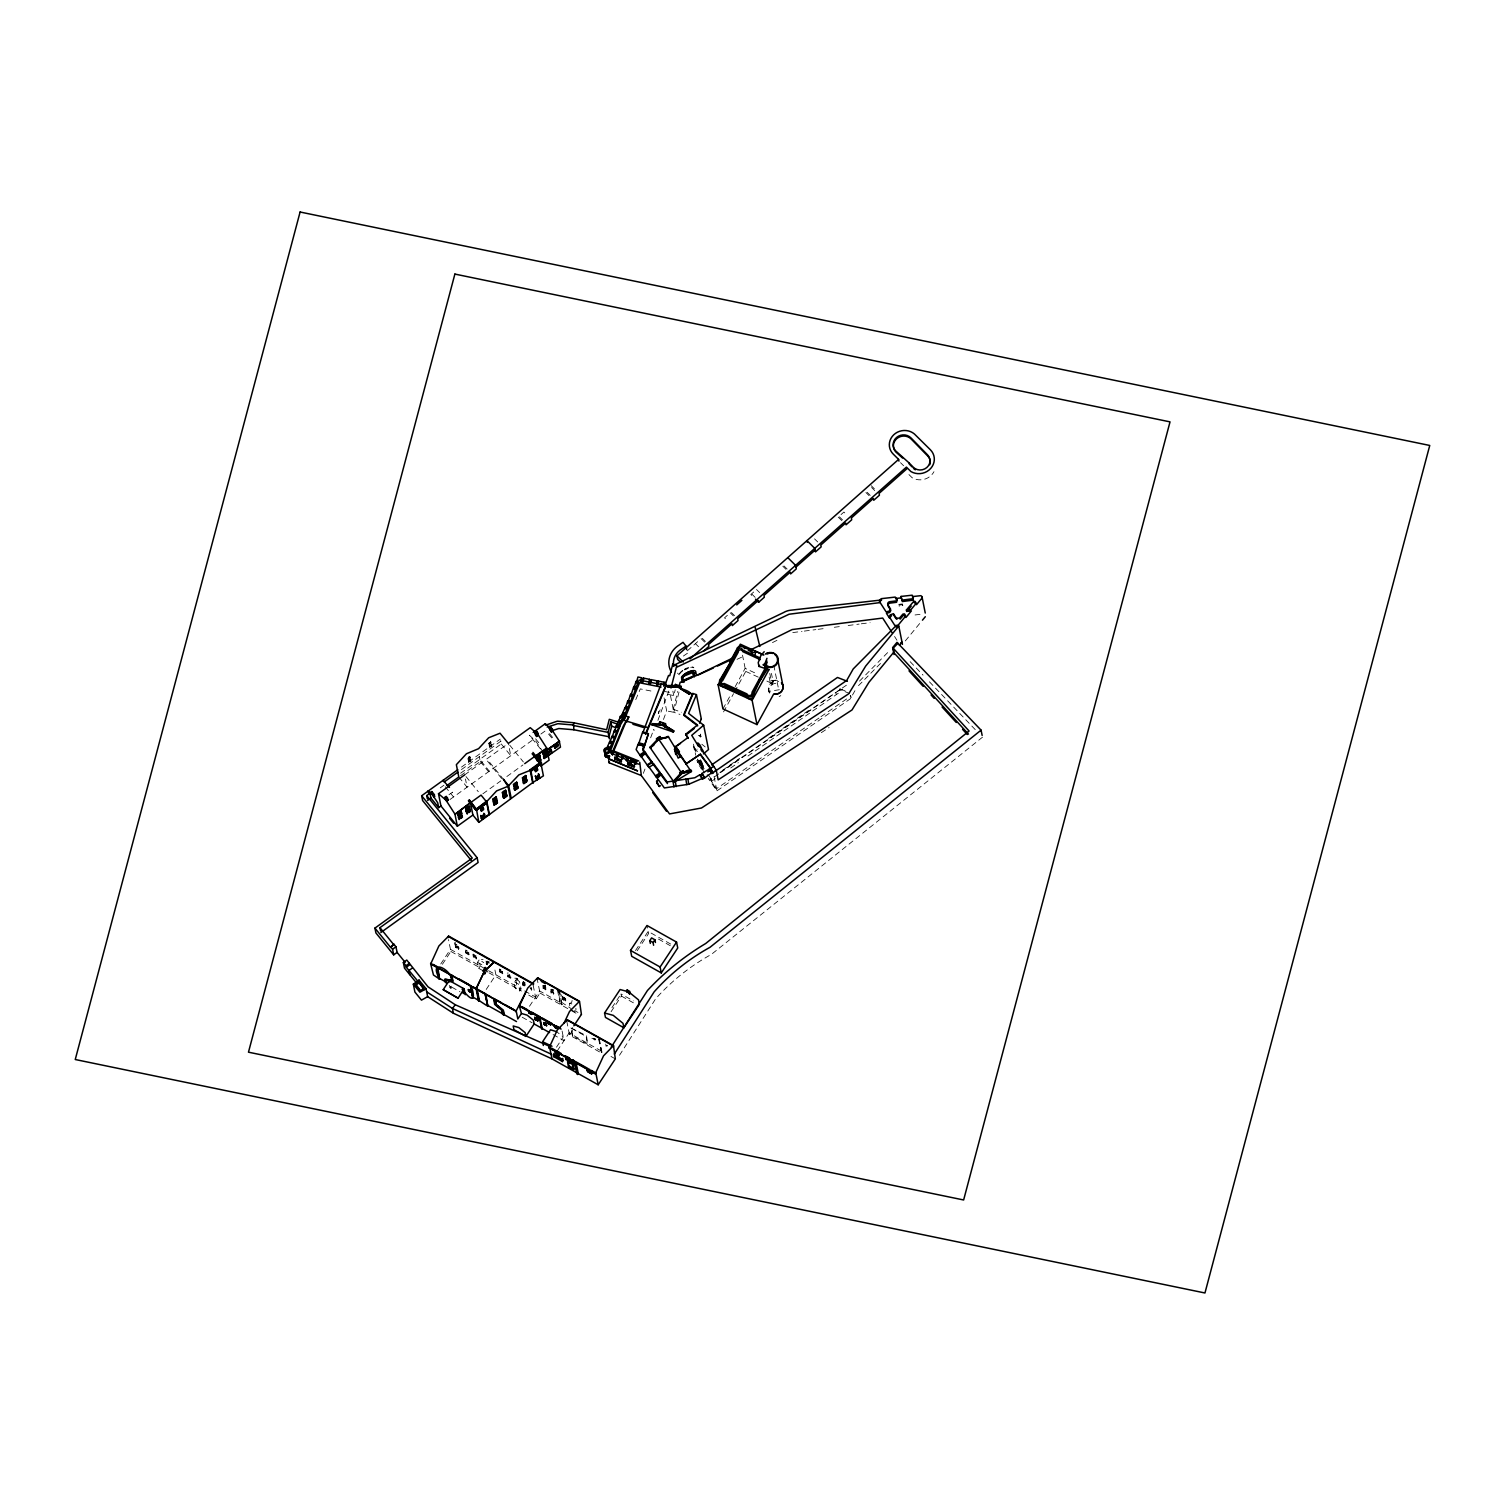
<?xml version="1.0" encoding="UTF-8"?>
<svg xmlns="http://www.w3.org/2000/svg" width="1505" height="1505" viewBox="0 0 1505 1505"><rect width="100%" height="100%" fill="white"/><g stroke="black" fill="none" stroke-linecap="round" stroke-linejoin="round"><path stroke-width="0.75" stroke-dasharray="5 3.75" d="M519.357 981.599C515.03 976.143 512.377 985.267 515.801 988.71L519.733 990.911L521.05 988.917L519.582 981.918M515.782 979.962L517.118 986.716L515.801 988.71M571.731 1002.706L569.379 1003.346L569.849 1006.111M667.881 694.388L673.732 695.555L675.237 689.76M673.224 709.363L677.814 691.341M679 692.112L673.807 712.298L679.978 714.423M658.268 713.37L660.206 709.777M650.63 737.807L653.791 729.361L654.054 730.659M657.911 720.331L669.687 688.782M643.35 773.344L644.968 769.036M663.46 719.503L666.677 710.887L663.141 693.203M635.768 699.656L640.302 688.895L654.092 691.642M722.946 708.968L730.715 694.708M735.174 686.675L745.144 668.352L757.824 674.259M723.548 711.903L733.537 693.673M734.647 691.66L745.765 671.399L742.511 655.183M770.428 683.515L771.952 684.211L773.156 682.028L771.425 673.393M854.953 690.701L850.344 698.809L716.926 790.859L708.215 778.405M619.496 1055.287L655.559 998.925A206.448 191.812 -11.3 0 1 711.432 954.358L982.483 737.205M440.758 963.99L450.465 949.316L484.949 968.674M454.886 943.861L455.074 942.412L455.037 944.632L456.579 944.801M455.037 944.632L456.88 944.895M442.395 964.291L450.879 951.442L448.509 939.59M457.294 947.717L455.432 947.435L455.469 945.159L458.668 949.241L458.686 946.965L457.2 946.137L457.181 948.413M455.432 947.435L455.469 945.159M456.956 945.987L456.918 948.263M458.686 946.965L458.668 949.241M466.776 951.216L465.854 949.937M465.929 953.323C463.86 947.473 469.729 959.381 468.826 952.665C465.647 950.219 468.563 956.898 467.509 951.913M466.907 952.345L467.246 954.057M468.826 952.665L468.808 954.923M468.638 954.114L465.591 951.611M450.428 986.415L449.675 987.543L451.011 988.296L451.349 985.023M474.169 955.374L473.134 954.02M473.003 955.769L476.408 957.688L476.201 959.061L473.003 955.769L476.238 956.804M473.529 956.014L476.577 958.497M473.341 957.443L473.379 955.205M474.922 956.07L475.053 957.65M474.432 955.506L475.994 955.637M483.425 970.951L478.703 968.317L477.499 962.278L479.38 959.814L483.745 962.636M481.393 959.419L483.086 959.607M478.703 968.317L480.227 966.022L479.023 959.983M487.62 961.469L487.394 962.786L486.472 961.507M486.491 962.56C487.526 967.583 484.629 960.773 487.883 963.351M487.526 962.184L488.824 962.899M500.507 970.142L499.66 968.9M486.19 989.481L495.898 974.807L494.336 967.019M499.886 972.362C499.34 969.916 500.582 968.881 501.297 973.152L502.858 973.265L502.52 971.553L500.958 971.44M499.716 971.572L500.883 972.211M501.146 972.362L502.331 973.039M501.297 973.152L501.334 970.894M502.52 971.553L502.501 973.829M502.313 972.907L499.528 970.65M507.674 975.221L509.236 975.315L509.574 977.046L508.013 976.933L507.674 975.221L510.853 977.046M507.862 976.143L509.047 976.801M509.254 974.281L510.063 975.503M508.013 976.933L508.05 974.657M509.236 975.315L509.217 977.592M509.311 976.952L510.477 977.61M509.461 977.742L509.48 975.466L509.461 977.742C512.471 979.83 509.537 973.49 510.628 978.401M514.785 978.156L516.422 978.306M517.607 979.736L516.704 978.476M524.323 985.305L522.837 985.229L522.856 982.972L525.358 986.64M523.514 982.37L524.982 982.426L523.477 982.219L524.775 983.743L524.436 982.069M525.132 983.198C521.163 979.906 523.176 984.533 523.571 981.636M523.665 983.122L523.872 981.806M522.837 985.229L522.856 982.972M523.985 983.593L523.966 985.869M523.796 985.079L523.025 983.762L525.17 985.719M531.303 989.293L530.55 987.976M531.453 990.083L531.491 987.807L531.453 990.083L530.569 988.108M529.497 1006.281L539.599 990.93L559.916 1002.33L560.462 1001.521L571.148 1008.632M543.192 988.54L543.343 986.076L543.192 988.54L545.958 988.352L544.359 988.39M528.725 995.106L535.968 999.17L540.013 993.055L537.229 979.115M542.609 985.643L545.769 987.431L545.619 989.895L544.377 986.64L544.735 988.371L543.681 987.788M545.619 989.895L545.374 985.455L545.036 986.998M544.039 988.202L544.697 986.828M544.547 989.293L546.108 989.142M545.769 987.431L544.208 987.581M551.112 993.018L551.282 990.516L551.112 993.018L553.991 993.563L551.056 989.349L551.582 990.666M553.257 989.895L552.222 989.312L551.865 990.836L551.545 989.161M553.238 989.763L550.548 990.102M553.483 994.353L553.652 991.851M562.456 999.395L562.644 996.893L562.456 999.395L565.842 1000.204L565.504 998.492L561.873 996.498L562.249 994.974L562.908 996.423M540.013 993.055L560.349 1004.456L558.11 989.688M565.334 1000.994L565.504 998.492M565.146 1000.091L562.795 997.702L562.306 998.586L565.692 999.414M567.724 1008.595L561.948 1005.359L559.691 990.591M572.107 1000.468L571.768 1001.991M556.493 1047.179L563.265 1036.945L556.549 1031.64M570.903 1027.953L586.536 1035.722L587.627 1044.338L572.483 1035.835L570.903 1027.953L586.066 1036.437L587.627 1044.338M557.245 1050.923L572.69 1027.576M598.915 1038.676L601.868 1053.218L569.548 1035.101L574.308 1027.915M572.483 1035.835L571.392 1027.219M635.505 950.577L648.166 931.426L671.832 944.689M637.198 950.784L648.599 933.552L647 925.5M611.933 1007.654L619.703 995.915M611.068 1011.736L621.414 996.084L620.982 993.958L633.266 1000.844M591.898 1038.262L593.516 1038.619M595.077 1038.826L594.983 1039.993L593.835 1038.807M595.058 1038.676L593.384 1038.281M605.838 1044.056L605.725 1045.223M601.454 1051.092L569.135 1032.976M605.913 1046.126L607.606 1045.843M905.314 640.904L921.022 621.885M700.634 734.083L700.728 736.942L700.634 734.083L698.64 732.521M477.499 962.278L482.221 964.931M859.524 681.107L889.869 650.348M858.508 685.659L880.877 663.065M687.334 650.8L698.264 641.13M727.385 615.319L724.545 617.84L727.668 620.925M753.666 592.029L750.826 594.531L753.949 597.636M841.05 514.578L843.891 512.057L847.033 515.143M702.101 769.638L697.191 762.64L700.596 759.743M468.713 756.977L469.598 756.338L470.256 758.238L468.619 757.824L468.3 759.649L469.09 757.429M490.686 741.927L488.88 744.11L490.103 743.94L490.555 741.25L488.749 743.451M468.883 757.768L469.974 756.789M467.942 759.197L470.106 757.466M490.555 741.25L491.213 743.15L489.614 742.83M468.224 760.683L470.181 759.273L470.839 761.191C468.337 765.311 467.848 758.125 468.883 762.602M491.138 744.185L491.796 746.104L490.987 746.687L491.138 744.185L489.84 747.515L489.181 745.596L491.646 745.314M468.601 761.135L470.557 759.724M490.385 745.427L489.181 745.596M468.394 761.474L470.331 759.95L468.732 761.812M490.48 745.577L491.665 745.445M461.489 767.08L500.262 739.143M461.433 769.582L501.522 740.705M440.269 787.868L443.975 785.196M460.605 773.231L501.24 743.959L500.601 740.761M460.605 775.696L480.283 761.511L479.324 756.695M464.631 774.887L484.328 760.702M486.849 758.896L506.545 744.712M448.979 794.715L452.572 792.138L453.532 796.954L445.235 786.739M449.939 799.55L533.372 739.463M540.897 734.045L546.56 729.981M482.842 793.812L500.751 780.926M506.846 776.524L522.95 764.935M683.383 656.048L687.428 653.245M722.438 770.391L739.689 758.294M768.509 738.372L810.725 708.949M718.75 773.871L710.247 779.778L711.113 779.251M720.669 772.535L835.877 692.507L836.291 694.633M837.232 691.566L839.941 689.685L849.817 693.542M714.047 776.505L716.926 790.859L711.508 781.34L715.345 778.668M730.696 768.002L738.372 762.659M747.985 755.999L840.354 691.811L839.752 688.782L845.678 691.096L839.771 688.876M719.86 772.498L847.484 684.455M818.983 718.017L716.493 788.714L707.105 774.906M820.921 716.681L847.992 698.019M821.316 732.672L829.086 727.517M693.617 746.179L696.759 752.876L694.238 749.264L693.617 746.179L694.689 745.521M694.238 749.264L695.291 748.587L697.812 752.199L697.21 749.133M699.806 760.89L700.879 760.213L703.004 764.484L701.932 765.161L700.164 762.602L699.806 760.89L701.932 765.161M700.164 762.602L701.217 761.944M701.386 763.091A9.293 1.298 58 0 0 699.524 762.678L699.693 764.295L699.374 762.772A9.293 1.298 58 0 1 702.666 764.916A10.892 1.524 58 0 1 704.039 767.268M704.208 772.93L700.201 764.634L701.669 763.957L704.246 767.644M700.935 768.246L702.12 767.494L701.405 763.882M514.484 981.787L518.266 983.913L519.733 990.911M569.379 1003.346L571.844 1003.948M772.611 681.05L772.742 680.862A7.469 6.923 -11.3 0 1 778.442 680.674A7.469 6.923 -11.3 0 0 772.761 680.956L768.378 679.018M772.46 642.579L778.555 639.569M736.999 659.341L743.338 656.406M700.201 764.634L703.493 769.337M779.402 689.723L768.886 691.378L768.453 689.234M792.778 632.57L802.014 631.385M804.328 631.084L815.861 629.617M818.156 629.316L825.079 628.432M834.316 627.265L841.239 626.381M848.162 625.497L859.129 624.086M861.33 623.804L870.116 622.675M898.73 604.37L902.417 603.957L902.774 605.687L899.087 606.101M898.993 605.123L902.661 604.709L902.774 605.687M915.04 614.962L922.001 614.172M664.495 691.435L669.857 692.488L673.807 712.298L666.677 710.887M673.205 709.269L681.464 712.185M745.765 671.399L758.426 677.212M766.873 681.088L773.194 683.985L772.592 680.956M570.564 1009.516L576.039 1012.564L575.888 1008.275M658.456 939.082L670.289 945.704M621.414 996.084L635.731 1004.136M545.525 986.245L543.531 985.455M552.373 990.083L553.407 990.666M543.775 985.493L544.885 986.208M542.854 986.828L543.888 987.393M550.774 991.306L553.125 992.642M562.118 997.683L564.996 999.282M551.639 992.247L553.991 993.563M562.983 998.605L565.842 1000.204M508.239 973.001L507.26 973.114M485.927 961.149L487.225 961.883M487.507 962.034L488.786 962.767L489.012 961.45L487.357 961.281L487.695 962.955L487.902 961.62M516.159 978.118L517.419 978.814M574.571 1010.551L577.995 1012.47M467.133 950.652L465.478 950.502M474.527 954.81L472.777 954.584M489.351 963.106L486.096 962.052M500.864 969.577L499.303 969.465M517.965 979.172L516.347 979.021M560.895 1003.647L562.475 1004.531M525.377 984.383L524.229 983.743L524.21 986.001M571.58 1010.758L576.716 1013.636M455.093 945.723L458.875 947.887M486.115 963.125L487.507 963.896M522.498 983.517L525 984.928M530.023 987.75L531.66 988.729M455.263 946.532L459.025 948.696M465.76 952.42L469.165 954.377M486.284 963.934L487.695 964.799M499.698 971.44L502.858 973.265M507.843 976.011L511.004 977.836M530.174 988.54L531.829 989.519M488.598 970.706L521.05 988.917M524.681 990.948L535.554 997.044M450.879 951.442L480.641 968.148M489.012 972.851L521.482 991.042M595.227 1039.598L593.572 1039.203M606.176 1045.73L607.286 1045.674M615.319 1058.88L609.751 1055.758L610.202 1057.996M522.197 1017.23L532.168 1022.817M553.087 1034.556L564.036 1040.745L561.666 1028.931M449.261 985.418L451.011 988.296M451.782 987.148L459.966 991.757M701.123 736.509L698.715 735.381L700.728 736.942M701.819 744.204L705.187 746.932M900.517 462.675L903.64 465.76M908.945 474.564L912.143 477.725A15.125 14.053 -11.3 0 0 933.965 471.705M871.245 485.682L874.367 488.786M871.602 487.488L874.725 490.592M867.125 492.267L870.247 495.352M865.921 492.53L869.043 495.634M839.414 516.817L842.537 519.921M838.21 517.099L842.913 521.727M814.544 538.865L817.685 541.951M783.992 565.936L787.134 569.022M782.807 566.2L785.93 569.304M756.507 589.509L759.649 592.594M752.03 594.268L755.153 597.372M731.43 612.535L734.553 615.62M730.226 612.798L733.349 615.884M702.308 638.346L705.431 641.45M701.104 638.609L707.35 644.798M695.423 643.651L698.546 646.736M910.168 661.692L923.035 675.105M929.45 681.821L976.068 730.489M549.513 733.631L553.633 738.692M548.573 734.064L552.692 739.124M535.611 738.842L539.787 743.997M540.483 748.926L529.346 735.193L535.761 741.062L543.267 752.35M509.687 745.107L523.364 761.963M501.24 743.959L510.778 755.736L508.333 743.432M489.577 742.718L490.103 743.94M490.987 746.687L490.16 745.671L489.708 746.856M490.686 746.913L490.028 744.994M489.595 762.264L503.272 779.101M487.488 761.097L502.538 779.628M481.017 760.984L489.313 771.181M480.283 761.511L488.579 771.726M470.256 758.238L469.598 756.338M469.24 758.219L468.488 757.147L469.127 759.047M470.839 761.191L470.181 759.273M469.692 760.345L469.842 761.116M469.259 760.721L469.993 761.812M466.004 776.561L478.308 791.724M458.799 776.975L467.096 787.19L465.459 778.988M697.436 759.066L704.19 768.773M697.624 759.969L703.004 767.663M707.971 774.379L711 778.706L710.68 781.904M699.825 764.201L702.12 767.494M696.759 760.495L703.437 769.789M894.553 636.465L896.961 640.265M850.231 695.667L851.059 697.568L850.626 695.442M773.796 665.21L778.16 687.07M769.789 673.412L771.952 684.211M769.13 677.043L770.861 685.659M710.887 778.311L711.508 781.34M693.504 744.147L695.705 755.19M672.867 691.152L673.732 695.555M658.381 711.395L658.795 713.52M599.31 1038.902L602.113 1052.86M598.67 1039.033L601.473 1052.992M594.644 1038.318L594.983 1039.993M561.553 994.805L561.873 996.498M566.764 1021.124L569.548 1035.101M559.145 991.4L561.948 1005.359M557.565 990.516L560.349 1004.456M552.58 989.744L552.918 991.419M488.956 743.113L489.257 744.561M533.203 985.361L535.968 999.17M468.017 758.2L468.3 759.649M487.074 961.112L487.394 962.786M475.862 957.368L476.201 959.061M679.395 674.842A17.082 15.859 -11.3 0 1 677.495 673.092M679.545 673.506A8.165 2.916 -27.8 0 1 682.687 670.365M684.248 669.368A8.165 2.916 -27.8 0 1 693.655 667.468L693.843 667.844A8.165 2.916 -27.8 0 0 684.436 669.725M684.737 669.951A6.133 2.182 -27.8 0 1 688.331 668.408M679.733 673.883A8.165 2.916 -27.8 0 1 682.875 670.741M702.064 763.9A9.293 1.298 58 0 1 702.797 764.841M769.958 692.507A7.469 6.923 -11.3 0 1 769.883 684.06L772.93 681.765A7.469 6.923 -11.3 0 1 778.631 681.577M780.813 695.592A7.469 6.923 -11.3 0 1 779.139 696.552M769.394 693.109A7.469 6.923 -11.3 0 1 770.315 686.186L773.344 683.891A7.469 6.923 -11.3 0 1 779.044 683.703M543.512 986.866L544.076 988.315L543.512 986.866M563.942 997.627L563.773 1000.129L563.942 997.627M564.187 997.759L564.018 1000.261L564.187 997.759"/><path stroke-width="1.5" d="M657.61 780.286L656.895 783.164L659.322 786.475L660.432 785.742M476.389 810.047L469.334 799.983L468.544 800.848M607.324 752.444L607.268 753.76L606.778 752.519M758.708 682.536L758.783 680.335L760.477 679.282M481.544 816.5L484.497 814.167L485.137 817.121L484.309 816.105L481.28 818.287L482.108 819.303L489.332 814.111M535.329 775.922L536.834 780.042L539.881 777.859L538.376 774.078M532.093 753.704L539.919 763.355L530.193 770.353L518.83 774.906L507.994 786.344L496.612 790.896L486.51 801.808L476.389 809.107L486.397 801.243L487.244 802.466L476.031 810.311L487.263 802.729L476.031 810.311L468.601 801.168M476.577 810.104L470.444 802.729L454.962 814.205L457.37 826.226L472.909 815.033L470.444 802.729L455.112 814.374L445.95 800.114L438.501 793.718L464.631 774.887M532.958 752.425L541.499 763.11L531.002 771.331L530.08 769.77L539.806 762.772M618.706 724.545L610.823 721.817L611.688 726.181L608.979 736.754L573.875 729.756L573.499 722.72L557.32 721.177L545.581 725.147L545.299 723.698L533.165 732.446M609.393 738.88L608.095 732.389L610.823 721.817M663.705 686.186L664.138 682.235L658.438 681.107L658.005 685.038L656.688 684.775L657.121 680.843L651.063 679.639L650.63 683.571L649.182 683.289L649.614 679.338L643.5 678.115L643.068 682.066L641.186 681.69L641.619 677.758L637.932 677.005L636.483 682.311M641.186 681.69L641.619 677.758M649.182 683.289L649.614 679.338M656.688 684.775L657.121 680.843M663.442 684.907L664.138 682.235M664.664 685.151L665.342 682.48L665.605 683.74L664.382 683.515M671.004 688.011L676.761 665.586L672.754 664.157L669.781 675.745L668.521 675.5L664.89 685.227M678.981 686.938L680.11 682.367L696.458 675.406L695.63 671.211A8.165 2.916 -27.8 0 0 688.763 671.832A8.165 2.916 -27.8 0 0 681.52 677.269L682.198 682.348M694.764 673.205L693.861 675.858L683.025 680.429L683.458 681.276L692.432 677.118M638.101 744.26L643.82 745.991L638.101 744.26L636.126 749.546L641.186 757.015L645.739 753.121L653.622 764.333L648.881 767.475L641.036 756.206M638.27 745.069L642.691 731.957L648.429 733.706L643.011 750.638L667.486 783.597M666.169 684.568L645.589 733.612L642.861 732.784L661.222 683.571L666.339 685.377L645.758 734.421M968.467 734.12L893.613 652.418L868.931 682.311L851.999 709.965L701.499 807.997L669.556 813.923L641.318 775.527L639.757 762.301M643.82 745.991L642.691 749.02L645.739 753.121M643.99 746.8L648.429 733.706M766.948 658.325L764.277 665.417L766.816 660.77M605.066 749.452L605.255 749.189A2.126 1.975 -11.3 0 1 608.678 749.659A2.126 1.975 -11.3 0 1 606.966 752.5A2.126 1.975 -11.3 0 1 604.728 750.092L604.54 748.869A2.935 2.728 -11.3 0 1 606.496 747.816C610.315 745.389 608.377 751.409 612.272 751.503L612.535 754.795L613.005 750.694L623.578 725.466L628.827 716.944L625.779 716.135L620.662 724.451L610.127 751.785M610.202 747.421L612.027 743L609.469 742.116L607.606 746.536C606.402 748.719 611.482 750.468 610.202 747.421L607.606 746.536M609.469 742.116L612.253 744.128L616.617 731.882L614.153 731.016L611.895 738.033L611.67 736.904L614.774 737.996M616.617 731.882L616.843 732.991L618.706 726.783L618.931 727.912L616.279 725.956L618.931 727.912M619.27 727.084L620.662 722.061L618.273 721.234L616.504 727.084M621.038 721.158L622.713 717.095L620.361 716.286L618.499 722.362L620.888 723.19L621.038 721.158L618.649 720.349M620.361 716.286L620.681 717.885L622.412 713.784L624.726 714.593L623.032 718.694L622.713 717.095M625.271 713.295L627.284 708.441L625.008 707.651L622.957 712.505L622.675 715.063L624.989 715.853L625.271 713.295L622.957 712.505M625.008 707.651L627.529 709.702L629.805 702.327L630.068 703.606L627.566 701.556L630.482 702.609L630.068 703.606M630.482 702.609L632.552 695.705L632.815 696.966L630.369 694.934L633.21 695.987L632.815 696.966M633.21 695.987L635.75 688.011L633.605 687.258L630.614 696.213M636.182 686.976L638.007 682.555L635.9 681.84L633.85 688.538L635.994 689.271L636.182 686.976L634.038 686.242M638.007 682.555L638.252 683.834L639.042 680.053L640.942 680.429M624.312 719.672L639.587 682.781L661.09 687.07M613.306 752.03L626.306 721.045M626.569 722.344L628.827 716.944M651.947 724.733L652.399 723.66L660.074 723.961L659.641 725.034L651.947 724.733L673.412 732.088L661.974 725.071L659.641 725.034L659.077 723.51L659.83 721.723L665.492 723.66L665.774 725.034L662.727 723.303M652.116 724.864L652.399 723.66M668.07 686.882L668.201 685.584L667.411 686.637C676.385 688.5 680.617 684.775 668.201 685.584L668.07 686.882L677.927 687.089L689.139 694.125L690.55 693.391C688.669 690.099 678.642 688.613 681.314 687.653M675.576 687.051L675.406 684.418L681.088 686.374L681.05 687.691M659.378 724.94L659.811 723.867M675.237 686.92L675.707 685.734M677.927 687.089L678.379 686.017M665.022 726.877C666.282 721.666 664.42 729.624 664.74 725.448L665.492 723.66M680.937 688.895L681.088 686.374M673.205 732.126L673.864 731.016L665.097 725.692L673.864 731.016M689.139 694.125L689.854 693.015L692.864 694.181L683.966 715.402L697.68 725.843M701.311 719.014L696.439 694.652L692.714 693.372L683.816 714.574L697.511 725.034L685.64 734.233L688.236 738.315L685.64 734.233M696.439 694.652L688.594 713.37L703.663 725.203L708.535 749.546L703.418 753.892M699.562 723.171L701.292 718.939M609.694 743.244L611.67 736.904M614.153 731.016L614.379 732.145L616.279 725.956M625.252 708.911L627.566 701.556M627.83 702.835L630.369 694.934M773.325 652.982L773.006 653.49A7.469 6.923 -11.3 0 0 767.324 653.678L767.155 653.772M476.445 988.183L484.328 971.515L475.994 988.879L476.728 989.594M483.03 970.706L484.761 973.791L485.438 972.324L483.03 970.706L485.174 967.47L487.112 971.722M563.905 1023.4L569.511 1011.529L579.5 1001.277L537.68 977.817L527.691 988.07L519.394 1006.149L559.22 1028.498M611.651 754.438L612.272 751.503M635.825 761.793L636.784 762.17L636.559 761.041L635.656 764.427L634.696 764.032L635.599 760.665L632.326 759.367L630.633 762.339L631.442 759.028L628.018 757.692L627.19 760.909L626.306 760.533L627.077 757.316L623.427 755.886L621.885 758.689L622.656 755.585L618.329 753.873L617.596 756.902L616.711 756.545L617.389 753.516L613.212 751.879L612.535 754.795M616.711 756.545L617.389 753.516M626.306 760.533L627.077 757.316M630.633 762.339L631.442 759.028M613.005 750.694L638.703 760.984M608.66 758.821L637.462 770.823L608.66 758.821L606.966 756.225M621.245 759.235L621.151 761.906L615.018 759.348L615.112 756.676M617.596 756.902L618.329 753.873M621.885 758.689L622.656 755.585M622.656 759.009L623.427 755.886M627.19 760.909L628.018 757.692M627.942 764.728L627.585 762.96L630.633 763.863L633.831 765.556L634.188 767.324L627.942 764.728L628.036 762.057L631.084 762.96M631.46 762.678L632.326 759.367M634.696 764.032L635.599 760.665M547.312 752.519L551.263 749.678L551.865 752.632L547.914 755.491L546.729 754.024M781.528 682.856A7.469 6.923 -11.3 0 1 774.736 694.2L773.739 693.899L756.977 724.582L722.927 708.874L718.111 684.719L740.328 644.196L762.903 654.562M725.466 672.396L728.646 666.602L730.377 665.906M753.591 691.849A4.139 3.838 -11.3 0 1 746.047 695.103L723.867 684.926A4.082 3.8 -11.3 0 1 720.857 678.322L736.904 651.514A4.101 3.819 -11.3 0 1 737.093 650.762M751.428 652.756L751.503 650.16L743.884 647.639A4.101 3.819 -11.3 0 0 736.547 649.709L729.68 662.238L730.019 664.1M751.503 650.16L751.804 653.49L755.566 651.289L763.825 655.089M755.19 654.468L755.566 651.289M756.977 724.582L752.124 700.333L768.905 669.725L758.971 666.414L759.536 665.361M765.462 669.386L764.709 665.624L766.76 661.861M766.892 662.482C766.064 668.577 764.333 662.689 763.016 664.834L764.709 665.624M765.104 665.944L766.327 668.69L768.905 669.725M759.875 657.836L742.266 649.765A2.201 2.051 -11.3 0 0 739.858 648.015A2.201 2.051 -11.3 0 0 737.902 650.329L722.212 678.943A2.671 2.483 -11.3 0 0 720.763 682.235A2.671 2.483 -11.3 0 0 724.225 683.496L746.95 693.918A2.671 2.483 -11.3 0 0 750.299 695.461A2.671 2.483 -11.3 0 0 752.03 692.281L765.97 666.884L767.004 667.411L752.387 694.087A2.671 2.483 -11.3 0 1 752.5 694.727M611.199 1047.179L647.451 990.516A259.123 240.744 -11.3 0 1 705.732 943.485L969.088 731.016L892.653 647.602L896.999 642.353L981.072 730.151L982.144 735.437M614.303 1054.121L654.148 991.851A206.448 191.812 -11.3 0 1 710.021 947.285L981.072 730.151M519.394 1006.149L521.445 1013.486L517.814 1018.979L516.215 1011.021L430.675 963.99L438.877 945.987L448.603 936.091L533.692 983.819L533.09 984.759M430.675 963.99L433.478 974.995L439.611 979.153L438.011 968.881M448.114 937.634L448.603 936.091M438.99 978.814L436.996 966.586L433.083 964.404M439.611 979.153C427.288 956.484 453.551 970.631 451.556 981.034L444.765 979.529L446.308 982.916L446.082 979.548L452.967 981.091L452.121 976.933M445.329 982.37L445.104 979.003L451.914 980.508L451.067 976.331M446.308 982.916L445.725 980.075L452.61 981.617L451.707 974.845M464.104 988.86L458.103 998.172L443.223 989.669L449.261 980.545L464.104 988.86L465.271 994.73M450.635 981.486L448.584 982.031M462.882 993.074L464.838 992.604C483.688 1014.257 463.991 963.934 473.097 997.947M472.532 997.627L470.538 985.399M468.657 991.042C468.074 986.659 468.582 993.451 470.82 991.908M469.24 990.027L470.651 992.171M470.519 990.384L468.356 989.519M470.651 991.099L468.488 990.234L470.689 991.193M486.416 968.167L484.271 971.402L484.761 973.791M485.024 993.526L487.789 1006.187L485.024 993.526L477.085 989.067L479.418 1000.769L473.454 997.42M489.84 996.235L484.666 994.053M487.018 1005.754L479.418 1000.769M487.789 1006.187L485.795 993.958M502.595 1014.502L501.767 1010.363L494.637 1004.399L493.903 998.511L494.976 1003.873L502.124 1009.836C501.56 1015.367 505.849 1017.06 503.291 1010.156L496.311 1004.437L495.277 999.282L495.973 1004.964L502.952 1010.683L503.855 1015.198M515.764 1011.717L525.922 991.833M537.229 979.115L537.68 977.817M528.913 1012.94L528.782 1010.833L528.913 1012.94C531.773 1015.329 528.895 1008.764 530.117 1013.617M530.381 1013.768L530.268 1011.661L530.381 1013.768C533.24 1016.138 530.362 1009.573 531.585 1014.445M531.434 1013.617L528.725 1012L531.622 1013.166M534.783 1017.361L536.194 1020.145L534.915 1019.431L534.783 1017.361L537.699 1020.992L537.567 1018.923L536.1 1018.546L537.699 1020.992M536.683 1015.254L536.815 1017.38L538.263 1017.004M534.745 1018.622L537.755 1019.844M536.645 1016.552L539.147 1017.944L538.075 1016.044L538.207 1018.151L539.524 1018.452M537.774 1015.875L537.925 1018.001M525.903 1036.399L525.17 1032.656L518.83 1027.576L513.205 1025.959L513.957 1029.702L525.903 1036.399L534.162 1023.946L549.551 1032.581M536.457 1020.296L536.326 1018.227M537.736 1019.732L534.726 1018.49M539.11 1017.813L539.731 1016.628L531.773 1012.169M557.565 990.516L558.11 989.688L537.774 978.288M559.145 991.4L559.691 990.591L579.594 1001.747L581.419 1014.445M546.39 1025.15C541.725 1020.39 546.07 1027.106 546.409 1023.889L545.318 1023.268L545.149 1025.168L543.644 1022.779L546.766 1025.62M544.001 1024.529L543.869 1022.459M545.149 1025.168L545.017 1023.099M545.318 1023.268L546.541 1025.959M542.364 1029.307L539.731 1016.628M547.463 1022.61L547.5 1021.331L547.632 1023.438L549.175 1023.852M548.855 1022.535C549.758 1027.2 550.905 1021.331 550.548 1025.074M550.341 1024.115L547.67 1022.158M550.585 1023.908L547.444 1022.497M543.361 1045.486L542.609 1041.742L550.51 1029.796L556.549 1031.64M554.066 1025.018L555.42 1027.802L554.254 1025.977M555.345 1026.184L557.076 1028.291M556.662 1027.67L556.718 1026.504L556.85 1028.611M591.822 1070.713L595.811 1072.933L595.246 1073.799L549.043 1047.875L557.358 1029.909L567.291 1019.713L613.494 1045.636L615.319 1058.88L598.181 1084.785L578.296 1073.629L575.926 1061.777L587.853 1068.475M549.043 1047.875L549.607 1047.028L551.978 1058.88L577.299 1073.084L577.751 1074.457L578.296 1073.629M566.764 1021.124L567.291 1019.713M562.795 1058.372L562.475 1061.589L553.671 1056.642L553.991 1053.425M557.283 1051.243L557.358 1054.704L555.571 1053.707L555.025 1050.96M573.875 1025.789L581.419 1014.389M557.527 1053.688L557.715 1051.487L557.772 1054.93L559.314 1055.795L559.239 1052.352M630.52 950.408L647 925.5L676.554 942.092L677.739 948L661.278 972.907L631.705 956.315L630.52 950.408L660.093 967L661.278 972.907M568.194 1059.783L566.219 1059.67L566.444 1057.676M567.592 1058.015L569.586 1061.552L569.511 1058.109L565.203 1055.776M569.323 1060.273L569.511 1058.109M650.311 943.409L649.765 940.7L651.609 937.916L654.901 939.778L655.446 942.487M572.502 1059.783L572.577 1063.245L571.185 1062.455L571.411 1060.479M574.383 1064.242L574.308 1060.799L572.916 1060.009L572.991 1063.471L574.383 1064.242L574.609 1062.285M573.537 1065.126L573.537 1069.999L568.645 1067.252L568.664 1062.38M604.577 1012.997L620.098 989.538L628.751 991.889L638.515 999.866L639.399 1004.287L623.879 1027.765L605.462 1017.418L604.577 1012.997L613.231 1015.348L622.995 1023.325L623.879 1027.765M572.991 1063.471L572.916 1060.009M653.603 945.272L653.076 942.544L654.901 939.778M574.139 1063L574.948 1061.232L577.751 1074.457M626.607 990.798L627.171 989.951L629.861 991.456L629.617 993.902L626.607 990.798L629.617 993.902M626.927 992.397L627.171 989.951M587.307 1070.394L587.74 1069.434M591.653 1073.949L591.597 1070.488L591.653 1073.949L589.904 1072.952L590.129 1070.996L589.302 1072.613L587.571 1071.654L587.797 1069.679M589.226 1069.171L589.302 1072.613M589.828 1069.509L589.904 1072.952M660.093 967L676.554 942.092M595.246 1073.799L603.543 1055.833L613.494 1045.636M550.435 1046.709L455.281 1004.757L452.422 1008.425L453.381 1013.241L551.978 1058.88M902.454 644.366L898.786 626.024L865.676 666.094L848.745 693.767L718.167 779.872L716.23 770.09L713.765 766.421L710.322 768.472L712.937 772.968L711.79 773.664L709.156 769.168L701.932 773.495L704.566 777.991L702.478 779.233L699.844 774.755L694.802 777.765L687.879 778.819L688.782 784.255L664.363 787.943L656.65 777.445L661.448 774.266L667.148 781.979L687.879 778.819M916.526 604.69L921.662 598.463A1.9 1.768 -11.3 0 0 920.684 595.679L912.444 596.601L913.347 600.119L902.323 601.548L901.307 597.861L895.531 598.501L897.243 599.705L896.566 602.282L890.038 603.129A2.333 2.163 -11.3 0 0 888.232 606.308L890.847 610.484L889.756 612.385L886.464 613.382L889.455 618.047L891.675 615.564M899.369 645.457L902.022 642.24A4.816 4.477 -11.3 0 1 900.855 642.786M922.452 620.173L925.312 616.711M650.423 748.041L658.795 739.331L668.521 736.999L658.287 738.598L649.934 747.327L650.837 747.985M656.707 740.121L656.425 738.692L659.924 736.547L660.131 739.068L668.521 736.999M668.032 736.265L674.71 747.232L680.505 743.414M680.298 773.946L673.582 782.149L680.806 774.68L679.639 772.742L682.969 770.729C682.442 776.034 685.622 768.698 691.171 770.372L691.247 771.614L673.995 782.092L649.934 747.327M691.171 770.372L681.445 772.705L673.092 781.434M906.405 609.995L913.911 601.172L915.134 601.417L916.244 603.279L911.089 609.506L906.405 609.995L906.687 611.406L911.372 610.936L905.916 617.52L904.787 615.319L903.245 615.451L900.084 619.157M906.687 611.406L911.183 606.12M764.201 651.721L760.872 655.54L758.219 662.633L758.971 666.414M691.679 771.106L679.903 774.003M605.969 752.876A2.653 2.464 -11.3 0 0 605.612 756.357A2.653 2.464 -11.3 0 0 609.337 756.601L609.788 755.999M897.921 643.312L893.18 648.166L894.139 652.982M485.701 970.085L493.659 962.165M609.318 756.074L608.208 756.187M680.787 662.482L677.645 659.397L676.949 655.841L898.598 459.401L893.255 454.115A14.937 13.884 -11.3 0 1 893.707 434.813A14.937 13.884 -11.3 0 1 914.363 433.948L930.335 449.732A15.125 14.053 -11.3 0 1 930.73 468.412A15.125 14.053 -11.3 0 1 910.92 471.554L906.424 467.114L690.043 658.889M736.735 604.897L741.89 600.345M795.938 567.084L815.127 550.077M906.763 468.864L879.071 493.414L879.428 495.22L873.747 500.262L873.37 498.456L851.36 517.965L851.717 519.789L846.036 524.812L845.678 523.006L820.808 545.055L821.166 546.861L815.484 551.902L814.769 548.347L806.962 540.615L807.301 542.364M703.23 651.383L708.911 646.341L708.554 644.535L731.994 623.747L732.371 625.572L738.052 620.53L737.695 618.724L758.294 600.457L758.652 602.263L764.333 597.222L763.976 595.416L790.257 572.126L790.614 573.932L796.295 568.89L795.599 565.353L787.773 557.621M703.663 725.203L691.736 735.324L698.282 745.953M604.145 749.49A2.935 2.728 -11.3 0 0 604.107 751.597L604.822 752.97L605.273 751.992M685.81 735.042L694.275 728.476M471.178 860.371L422.623 800.566L421.663 795.75L457.783 769.732M457.84 772.159L444.276 781.923L443.016 780.38L449.468 787.397M431.013 792.157L431.86 791.555L434.494 794.791L433.986 797.086L431.013 792.157L431.352 793.85L431.86 791.555M427.345 798.816L426.705 795.599L429.978 793.248L428.191 791.047L428.831 794.264M446.929 785.516L458.799 776.975L456.354 764.672L466.456 753.76L478.571 748.681L488.673 737.77L500.036 733.217L508.333 743.432L530.23 727.668L537.078 733.537L536.645 731.317L534.839 732.615L536.608 736.472L538.414 735.174L536.645 731.317M427.665 800.415L430.938 798.064L429.978 793.248M444.916 797.368L446.195 796.465L447.512 798.083L447.963 800.303L446.684 801.224L444.916 797.368L445.348 799.588L447.512 798.083M535.291 734.835L537.962 732.954M549.156 727.762L550.454 726.821L552.373 729.173L552.749 731.11L551.451 732.051L549.156 727.762L551.451 732.051M430.938 798.064L438.707 807.639L440.946 806.003L438.501 793.718M549.532 729.699L550.849 728.759L550.454 726.821M551.056 730.113L552.373 729.173M470.087 802.993L481.054 795.091L487.263 802.729M524.737 763.637L535.423 755.943L541.518 763.468M460.756 810.932L459.251 812.023L460.21 814.732L461.715 813.659L460.756 810.932L461.715 813.659M467.02 806.417L465.534 807.489L466.475 810.217L467.961 809.144L467.02 806.417L467.961 809.144M536.326 757.222L538.056 756.526L538.47 758.614L537.04 759.649L536.627 757.579L538.056 756.526M538.771 758.407L538.075 755.962L539.524 754.908L540.239 757.354L538.489 758.05L539.938 756.996L539.524 754.908M544.791 752.801L543.305 754.024L542.797 752.556L544.584 751.823L543.079 752.914L543.493 755.002L546.052 750.205L545.318 753.704L546.766 752.65L546.052 750.205M461.301 811.59L457.689 814.243L459.213 813.321L460.21 814.732M466.061 808.147L468.074 807.959M468.262 808.938L467.867 806.868L469.334 805.796L469.748 807.865L465.76 808.599L466.475 810.217M547.124 749.772L559.503 741.325L547.369 750.073M459.477 813.133L461.489 812.55L459.984 813.622M539.825 755.265L538.075 755.962M547.331 749.904L559.484 741.156M542.985 753.535L544.81 752.933M544.791 752.218L546.277 751.315M458.216 814.882L459.176 813.152M467.735 808.053L465.722 808.467M468.055 807.828L469.522 806.755L465.948 809.558M539.749 756.018L538.583 757.429L540.013 756.225M543.004 753.666L544.528 752.575M555.853 744.674L557.17 743.169L557.753 744.147L555.815 744.542M457.915 815.353L460.981 812.042M538.244 757.504L536.815 758.539L537.962 757.147L538.47 758.614M554.197 746.518L555.495 744.787M459.533 812.869L459.947 814.939L458.442 816.011L457.501 813.283M554.593 746.574L556.003 745.408M556.116 745.953L554.348 747.195L556.286 746.781M556.436 745.727L557.866 744.693L554.931 748.211L556.361 747.176L555.928 745.05M458.197 816.82L459.157 819.548L461.471 814.468M466.249 811.045L467.716 809.972L468.826 811.496L470.237 810.311L469.504 808.693L467.19 813.772L466.249 811.045L467.19 813.772M554.818 747.665L556.248 746.63M556.568 746.405L557.998 745.389L556.605 746.555L555.646 745.483L556.361 747.176M543.493 756.131L544.961 755.059L545.675 757.485C543.042 760.966 543.456 752.801 544.208 758.558M547.049 754.137L545.337 754.795L546.033 757.222L560.481 747.12L559.277 741.043L551.733 729.568L545.299 723.698M458.743 817.478L461.997 815.127L462.411 817.196L460.981 818.231L459.872 816.726M466.456 812.154L469.504 808.693M537.323 761.135L538.771 760.081L538.978 761.041M540.728 759.78L539.317 760.796L540.239 758.464M543.794 756.488L545.261 755.416M545.638 755.153L550.68 751.183L551.865 752.632M556.681 746.932L558.11 745.916L557.678 743.79L556.267 744.806L556.681 746.932L555.74 746.01M545.562 755.905L546.955 754.72M458.969 818.588L462.186 816.086M466.663 813.114L468.45 811.609M545.487 756.545L543.7 757.071M545.826 756.112L547.256 755.077M539.354 760.947L540.427 759.423M543.907 758.2L545.186 756.187M467.716 809.972L469.014 812.455L470.463 811.421L470.049 809.351M539.543 761.906L540.935 760.89L540.521 758.821M530.682 770.955L540.953 763.543L535.028 756.225L546.672 748.079L549.099 760.176L540.803 766.139M530.926 770.974L541.499 763.11M493.546 801.525L492.906 799.174L496.123 796.86L496.744 799.211L493.339 801.262L496.744 799.211M502.952 794.753L502.313 792.401L503.987 791.63L502.538 792.665L502.952 794.753L504.401 793.699L503.761 791.348M513.657 785.497C517.137 782.28 513.412 787.717 513.45 784.387L515.143 783.578L513.657 784.651L514.07 786.739L515.557 785.666L514.936 783.315M515.199 783.127C519.357 780.907 512.979 783.522 515.839 785.478L517.344 784.387L516.704 782.036M523.082 780.211L522.461 777.859L523.928 776.806L524.549 779.157L522.875 779.947L524.549 779.157M525.659 775.564L524.229 776.58L524.869 778.932L526.298 777.916L525.659 775.564L526.298 777.916M496.33 797.142L492.906 799.174M505.736 790.37L504.062 791.141L504.702 793.492L506.15 792.458L505.511 790.087M524.135 777.069L522.461 777.859M524.455 776.843L525.866 775.827M480.584 809.257L483.199 807.414L483.632 809.596L481.487 811.139L480.791 810.273L483.387 808.373L482.691 807.489M496.311 797.857C489.219 801.714 497.196 800.34 496.123 796.86M515.425 784.218L517.156 783.409L515.406 784.105M522.668 778.95L524.342 778.066L522.649 778.856M502.726 793.643L504.213 792.721M505.925 791.348L504.269 792.119M513.863 785.648L515.35 784.575M515.613 784.368L517.118 783.296M526.073 776.825L524.436 777.577L526.092 776.919M535.272 770.598L537.436 769.036L536.438 767.813M502.726 794.49L504.401 793.699M526.073 777.634L524.869 778.932M535.31 770.805L537.473 769.262M483.425 808.58L481.28 810.123L480.528 809.05M523.194 781.358C527.202 779.214 520.975 781.791 523.815 783.71L525.264 782.656L524.643 780.305M525.584 782.431L524.944 780.079L526.6 779.327L527.013 781.396L525.584 782.431L526.393 779.044M495.258 801.977L493.621 802.729L494.261 805.081L497.459 802.786L496.838 800.434M503.253 797.067C506.621 793.963 502.99 799.268 503.027 795.957L504.683 795.204L503.253 796.239L503.667 798.308L505.097 797.274L504.457 794.922M506.226 793.662L504.796 794.678L505.435 797.029L506.865 796.013L506.226 793.662L505.022 794.96M515.669 786.814L516.309 789.184L514.785 790.275L514.146 787.924L517.419 785.572L515.914 786.645L516.554 788.996L518.04 787.924L517.419 785.572M497.045 800.698L493.377 802.428L494.261 805.081M514.785 790.275L514.371 788.187L515.895 787.096M526.6 779.327L524.944 780.079M495.446 802.918L493.847 803.858L495.484 803.106M495.822 803.538C495.427 798.214 495.164 806.473 497.252 802.504L497.064 801.544L495.634 802.579L497.271 801.826M525.038 781.547L523.59 782.581M526.806 780.286L525.358 781.321M506.639 794.903L505.003 795.675L506.658 795.035M494.035 804.818L495.672 804.065L495.051 801.714M514.559 790.012L516.309 789.184M482.108 819.303L481.562 816.613L484.572 814.318L483.763 813.302M539.373 775.301L536.326 777.502L535.329 776.279M472.909 815.033L478.835 822.351L532.657 782.656L530.08 769.77M532.657 782.656L543.418 775.846L540.953 763.543M393.877 944.199L390.642 947.454L393.877 944.199L395.966 946.777L397.094 952.402L393.689 954.847L375.911 932.931L374.933 928.115L472.25 858.057L421.663 795.75M380.596 930.88L379.956 927.663L477.123 857.7L426.705 795.599M380.916 932.479L478.101 862.516L477.123 857.7M393.689 954.847L392.579 949.222L395.966 946.777M416.528 982.972L404.488 968.129L403.359 962.504L406.764 960.058L427.984 986.81L455.281 1004.757M424.034 989.707L418.597 981.693L415.399 983.894L420.591 990.553L423.77 988.371L406.294 967.245L405.993 965.759L409.398 963.313M406.294 967.245L409.699 964.799M412.332 968.054L408.927 970.499L409.755 974.638M427.646 996.667L421.456 1000.129L414.91 992.058L413.348 984.176L419.03 980.075L426.084 988.766L427.646 996.667L453.381 1013.241M539.336 775.188C530.644 779.853 541.762 774.567 538.339 773.965M535.836 778.819L538.884 776.636L539.881 777.859M671.38 672.058A21.728 20.186 -11.3 0 1 679 645.118L683.025 642.315L685.998 646.096L681.953 648.9A17.082 15.859 -11.3 0 0 673.864 666.47M711.62 764.916L837.495 677.457L847.371 681.314M715.195 771.181L846.694 680.467L853.241 668.916L895.061 626.701A4.816 4.477 -11.3 0 0 898.786 626.024M419.556 990.234L415.681 985.229L418.86 983.028M683.928 682.405L682.555 676.667L693.598 672.189L694.445 676.46M658.4 777.201L661.448 774.266M674.71 747.232L688.067 737.506M639.982 754.776L644.686 751.691M640.133 755.585L644.836 752.5M647.338 764.785L652.098 761.681M647.507 765.612L652.248 762.489M656.65 777.445L655.503 775.903L660.3 772.742L653.452 763.524M655.672 776.712L660.3 772.742M697.398 743.432C700.333 742.266 703.456 754.118 702.421 750.732M697.756 745.182L697.944 743.094M698.207 745.615L700.032 747.327M713.765 766.421L701.085 748.606L701.481 750.525M701.424 750.205L702.572 749.697M657.647 740.573L656.914 739.407L659.924 736.547M660.131 739.068L660.432 737.281M650.348 747.27L653.791 745.163M679.413 751.973L676.704 747.891L674.353 749.321L677.081 753.403L679.395 751.842L677.081 753.403M675.726 754.551L674.729 749.603L676.592 748.455L680.015 756.996M680.843 756.488L678.153 758.125L674.729 749.603M700.408 754.193L685.998 763.882L700.408 754.193L711.225 768.848M680.429 774.906L680.128 773.476L683.458 771.463M682.781 772.441L682.969 770.729M675.35 749.321L676.554 748.587L678.454 751.428L677.288 752.406C675.82 747.439 674.052 747.571 677.156 752.82L678.868 751.541L676.629 748.117M678.454 751.428L677.288 752.406M700.013 775.564L702.101 774.304M709.325 769.977L710.492 769.3M707.783 771.82L711.395 769.657L700.577 755.002M699.844 774.755L702.308 778.424L688.782 784.255M704.566 777.991L711.62 772.855L709.156 769.168M712.937 772.968L716.23 770.09M606.666 756.3L608.66 756.375M765.33 654.129L767.155 653.114A8.089 7.525 -11.3 0 1 778.198 660.808A8.089 7.525 -11.3 0 1 765.274 666.094L763.75 664.589M426.084 988.766L419.895 992.228L413.348 984.176M759.668 645.645L792.176 629.542L882.701 618.066L892.202 632.852M677.062 667.054L789.109 614.228L879.616 602.658A4.665 4.327 -11.3 0 1 879.804 602.132M734.271 657.29L696.476 675.482M751.202 649.558L759.649 645.551M698.508 674.842L713.314 667.994M717.528 666.019L732.333 659.171M547.18 727.122L557.847 723.698L572.916 724.94M552.41 730.565L558.825 728.514L573.875 729.756M608.246 756.319L607.061 756.488M733.424 689.309L735.55 688.989L736.378 690.663M680.599 688.763L689.403 694.087M881.629 599.968L790.577 610.221A16.574 15.389 -11.3 0 0 783.503 612.591L673.055 665.624L672.754 664.157M606.76 753.234L604.728 752.444M660.112 723.115L659.83 721.723M476.577 809.859L478.835 822.351M914.193 602.583L916.263 603.825M641.883 679.018L643.745 679.395L643.5 678.115M649.859 680.617L651.326 680.9L651.063 679.639M657.384 682.104L658.701 682.367L658.438 681.107M642.804 680.787L648.918 682.01M650.386 682.311L656.443 683.515M657.76 683.778L661.542 684.53M666.339 685.377L668.521 685.81M573.01 725.391L608.095 732.389M639.061 764.164L635.43 763.298M641.318 775.527L609.544 762.941L608.641 760.796L609.073 762.922M521.445 1013.486L527.089 1015.123L533.41 1020.202L534.162 1024.002M623.315 720.143L647.451 727.442M632.909 724.262L643.482 727.461M638.684 742.699L644.403 744.429M638.854 743.508L644.573 745.257M542.609 1041.742L552.015 1046.238M618.875 721.478L621.264 722.287M616.636 725.147L619.044 725.956M612.046 736.02L614.548 736.867M609.901 741.1L612.441 741.965M610.108 742.228L612.667 743.094M634.282 687.522L636.427 688.236M625.516 706.428L627.792 707.2M625.76 707.707L628.036 708.479M674.955 685.49L680.655 687.446M676.027 685.979L675.406 684.418M659.077 723.51L664.74 725.448M636.239 681.031L638.327 681.765M630.783 693.956L632.965 694.727M627.98 700.577L630.219 701.349M623.202 713.765L625.516 714.574M619.552 722.513L609.299 719.315L606.628 729.737L573.499 722.72M611.688 726.181L615.733 727.573M614.586 729.981L617.05 730.828M614.811 731.11L617.276 731.957M607.832 747.646L610.428 748.549M627.303 758.445L628.243 758.821M631.761 760.665L635.919 762.283M621.847 755.529L628.281 758.106M611.425 753.309L608.979 752.293L607.55 753.685M612.309 753.685L616.486 755.416M617.37 755.792L621.659 757.579M622.43 757.899L626.08 759.423M626.964 759.78L630.407 761.21M631.235 761.549L634.47 762.903M615.47 758.445L621.603 761.003M628.394 763.825L634.64 766.421M608.114 755.773L609.412 756.846A2.935 2.728 -11.3 0 1 605.311 756.394A2.935 2.728 -11.3 0 1 605.932 752.556M748.267 650.311L751.86 651.966M760.232 659.641L742.642 651.571A2.201 2.051 -11.3 0 0 740.215 649.803A2.201 2.051 -11.3 0 0 738.259 652.116L722.569 680.749A2.671 2.483 -11.3 0 0 721.459 684.587M718.111 684.719L752.124 700.333M551.018 1054.064L452.422 1008.425L426.686 991.833M649.765 940.7L653.076 942.544M541.292 981.392L545.356 983.668M448.735 936.712L531.848 983.329M567.385 1020.183L613.589 1046.088M521.84 1006.582L527.803 1009.93M542.308 1018.076L551.996 1023.494M555.853 1025.676L559.728 1027.84M519.281 1005.622L561.102 1029.081M529.139 1012.62L530.343 1013.298M530.607 1013.448L531.811 1014.125M549.419 1024.002L550.755 1024.755M543.644 1022.779L544.81 1023.438M536.664 1019.957L537.925 1020.653M544.208 1024.19L545.374 1024.849M459.232 979.059L468.657 984.345M472.927 986.734L476.577 988.785L479.079 1001.295M497.177 1000.355L500.996 1002.481M504.796 1004.625L514.315 1009.968M430.562 963.388L515.651 1011.115M450.315 974.77L451.368 975.372M493.565 999.038L494.938 999.809M463.371 990.196L462.167 989.519L462.938 988.371L464.086 993.752M439.949 978.645L445.687 981.843M488.128 1005.66L502.952 1013.975M504.213 1014.671L516.516 1021.575M551.564 1048.12L561.309 1053.594M548.968 1047.442L595.152 1073.347M443.223 989.669L458.103 998.172M555.27 1052.221L557.113 1053.462M557.49 1053.462L559.07 1054.553M565.936 1058.203L570.056 1060.837M570.884 1061.006L574.854 1063.527M587.27 1070.149L592.142 1073.216M554.404 1055.532L563.209 1060.461M569.398 1066.104L574.289 1068.851M432.198 793.229L434.832 796.484M428.191 791.047L432.556 794.903L437.729 802.805L438.707 807.639M764.333 664.439L769.281 666.922A7.469 6.923 -11.3 0 0 774.699 654.355M902.586 458.047L895.945 452.083A10.215 9.482 -11.3 0 1 896.773 438.632A10.215 9.482 -11.3 0 1 911.165 439.027L927.795 456.034A9.613 8.936 -11.3 0 1 929.751 464.744M755.529 599.178L758.652 602.263M676.949 655.841L683.195 662.031M909.227 463.991L912.049 466.889M909.001 670.854L923.186 686.355M931.068 694.953L934.21 698.395M942.092 706.993L956.277 722.475M962.579 729.361L967.32 734.515M550.077 748.211L551.282 749.772L547.331 752.632L547.914 755.491M534.839 732.615L536.608 736.472M546.766 752.65L545.318 753.704M546.992 754.889L545.525 755.755M544.998 753.911L544.302 751.465M546.033 757.222L547.463 756.206L546.766 753.779M534.463 756.639L539.919 763.355M518.04 787.924L516.554 788.996M506.15 792.458L504.702 793.492M506.865 796.013L505.435 797.029M505.097 797.274L503.667 798.308M494.806 798.233L495.07 800.434L494.637 798.346M476.389 809.107L469.334 799.983M468.45 800.622L475.956 810.029M481.562 816.613L480.716 815.484L481.28 818.287M467.867 806.868L467.735 808.279M468.074 809.728L469.014 812.455M458.987 812.211L460.003 813.791M459.947 814.939L459.213 813.321M460.041 815.522L460.981 818.231M459.683 815.766L460.248 816.613M460.624 818.494L459.89 816.876M440.946 806.003L457.37 826.226M449.581 818.25L453.682 823.291M379.956 927.663L394.028 945.008M397.094 952.402L405.184 962.372M390.472 946.645L392.579 949.222M403.359 962.504L405.993 965.759M374.933 928.115L390.642 947.454M660.469 773.551L661.598 775.075M648.711 766.666L655.503 775.903M652.718 792.589L666.452 811.251M702.346 750.412L702.384 751.804M674.541 746.424L677.081 750.167M678.36 752.03L685.847 763.054M679.432 754.193L691.247 771.614M683.214 771.952L683.74 772.893M658.287 738.598L681.934 773.438M676.592 748.869L678.492 751.691M710.322 768.472L712.787 772.159M701.932 773.495L704.396 777.182M676.667 748.361L678.868 751.541M537.68 734.064L546.936 748.418L535.291 756.564M447.963 800.303L446.195 796.465M893.744 615.093L895.738 618.292M692.62 673.525L694.332 676.761L693.786 675.444M682.16 679.056L683.759 681.596M755.209 627.51L759.837 646.454M898.598 459.401L898.955 461.132M922.057 597.09L925.255 613.043M892.653 647.602L894.045 654.543M777.577 658.851L783.014 686.035M768.284 653.603L766.515 653.471M767.004 667.411L767.362 669.217L759.141 682.141L753.949 693.655A4.139 3.838 -11.3 0 1 746.405 696.909L736.735 692.469L735.907 690.776L733.782 691.115L724.225 686.732A4.082 3.8 -11.3 0 1 720.632 680.73M744.317 646.849L744.674 648.655M694.257 676.366L693.598 672.189A6.133 2.182 -27.8 0 0 687.917 673.074A6.133 2.182 -27.8 0 0 682.913 677.325M685.998 646.096L686.713 649.671M659.322 786.475L656.575 781.001L656.895 783.164M635.9 681.84L636.145 683.101M635.75 688.011L635.994 689.271M633.605 687.258L633.85 688.538M627.284 708.441L627.529 709.702M624.726 714.593L624.989 715.853M622.412 713.784L622.675 715.063M620.662 722.061L620.888 723.19M618.273 721.234L618.499 722.362M621.151 761.906L620.794 760.138L617.652 758.464L614.661 757.579L615.018 759.348M612.027 743L612.253 744.128M609.92 748.079L610.146 749.208M609.337 756.488L608.942 756.789A2.408 2.239 -11.3 0 1 605.951 753.384M607.343 747.157L607.568 748.286M609.017 756.338L609.036 756.451A2.107 1.957 -11.3 0 1 605.781 754.212A2.107 1.957 -11.3 0 0 605.725 755.623M554.498 746.085L554.931 748.211M595.811 1072.933L598.181 1084.785M530.926 770.823L533.127 783.258M587.025 1068.907L587.571 1071.654M574.402 1062.06L576.772 1073.912M572.032 1060.498L572.577 1063.245M573.537 1069.999L572.408 1064.392L567.517 1061.646L568.645 1067.252M570.64 1059.727L571.185 1062.455M568.138 1060.743L567.648 1057.056L567.705 1060.517M565.673 1056.943L566.219 1059.67M511.173 798.12L508.728 785.817L503.272 779.101L507.994 786.344L510.44 798.647M555.702 1027.971L555.27 1025.695L555.42 1027.802M562.475 1061.589L562.061 1059.482L557.471 1056.153L553.238 1054.535L553.671 1056.642M549.212 1024.322L548.817 1022.064L548.949 1024.19M541.706 1028.931L539.166 1016.665L539.298 1018.772M486.999 802.41L489.445 814.713M486.924 803.858L488.956 814.111M481.054 808.956L481.487 811.139M494.167 962.203L485.701 970.142L485.174 967.47M476.22 989.312L478.552 1001.013M470.896 987.242L472.871 997.1M469.635 989.876L469.767 991.663L469.41 989.763M436.996 966.586L439.347 978.288M419.03 980.075L419.632 983.16M415.399 983.894L415.681 985.229M672.923 781.095L674.014 787.002M685.847 779.139L686.769 784.632M675.256 780.738L676.14 786.607M880.35 601.135A4.665 4.327 -11.3 0 1 881.159 600.307M683.477 675.293A6.133 2.201 -26.9 0 1 691.115 671.38M896.924 619.326A3.085 2.878 -11.3 0 1 896.246 618.894M608.923 756.432A2.107 1.957 -11.3 0 1 606.346 756.432M605.913 753.252A2.126 1.975 -11.3 0 1 605.33 750.28A2.126 1.975 -11.3 0 1 608.566 750.186A2.126 1.975 -11.3 0 1 608.02 753.177M752.218 695.987A2.671 2.483 -11.3 0 1 751.823 696.533M747.609 696.307A2.671 2.483 -11.3 0 1 747.308 695.724M781.509 682.762A7.469 6.923 -11.3 0 1 774.718 694.106M737.864 649.426A4.101 3.819 -11.3 0 1 738.466 648.9M915.36 469.805A9.613 8.936 -11.3 0 1 913.479 468.337M901.025 596.432L902.041 600.119L913.065 598.708L913.347 597.617L912.162 595.19L901.025 596.432M300.097 212.017L75.25 1059.52L1204.959 1292.983L1429.75 445.461L300.097 212.017M454.886 274.079L248.476 1052.183L963.633 1199.974L1170.025 421.87L454.886 274.079M897.112 599.404L896.284 600.871L889.756 601.699A2.333 2.163 -11.3 0 0 887.931 604.897L890.565 609.073L889.455 610.955L886.182 611.952L879.353 601.342A4.665 4.327 -11.3 0 1 881.366 598.651L895.249 597.09L897.112 599.404M554.235 1025.846L556.7 1027.802L554.235 1025.846M890.49 614.755L889.173 616.617L894.798 625.403A4.816 4.477 -11.3 0 0 898.523 624.707L905.634 616.109L904.505 613.908L902.962 614.04L899.802 617.727A3.085 2.878 -11.3 0 1 895.456 616.862L893.462 613.683L890.49 614.755M537.229 768.058L535.084 769.619L535.517 771.802L537.661 770.259L537.229 768.058M517.607 786.569L514.578 789.26L517.607 786.569M909.001 462.844L895.72 450.936A10.215 9.482 -11.3 0 1 896.547 437.485A10.215 9.482 -11.3 0 1 910.939 437.88L927.569 454.867A9.613 8.936 -11.3 0 1 926.798 467.547A9.613 8.936 -11.3 0 1 913.234 467.171L909.001 462.844"/></g></svg>
